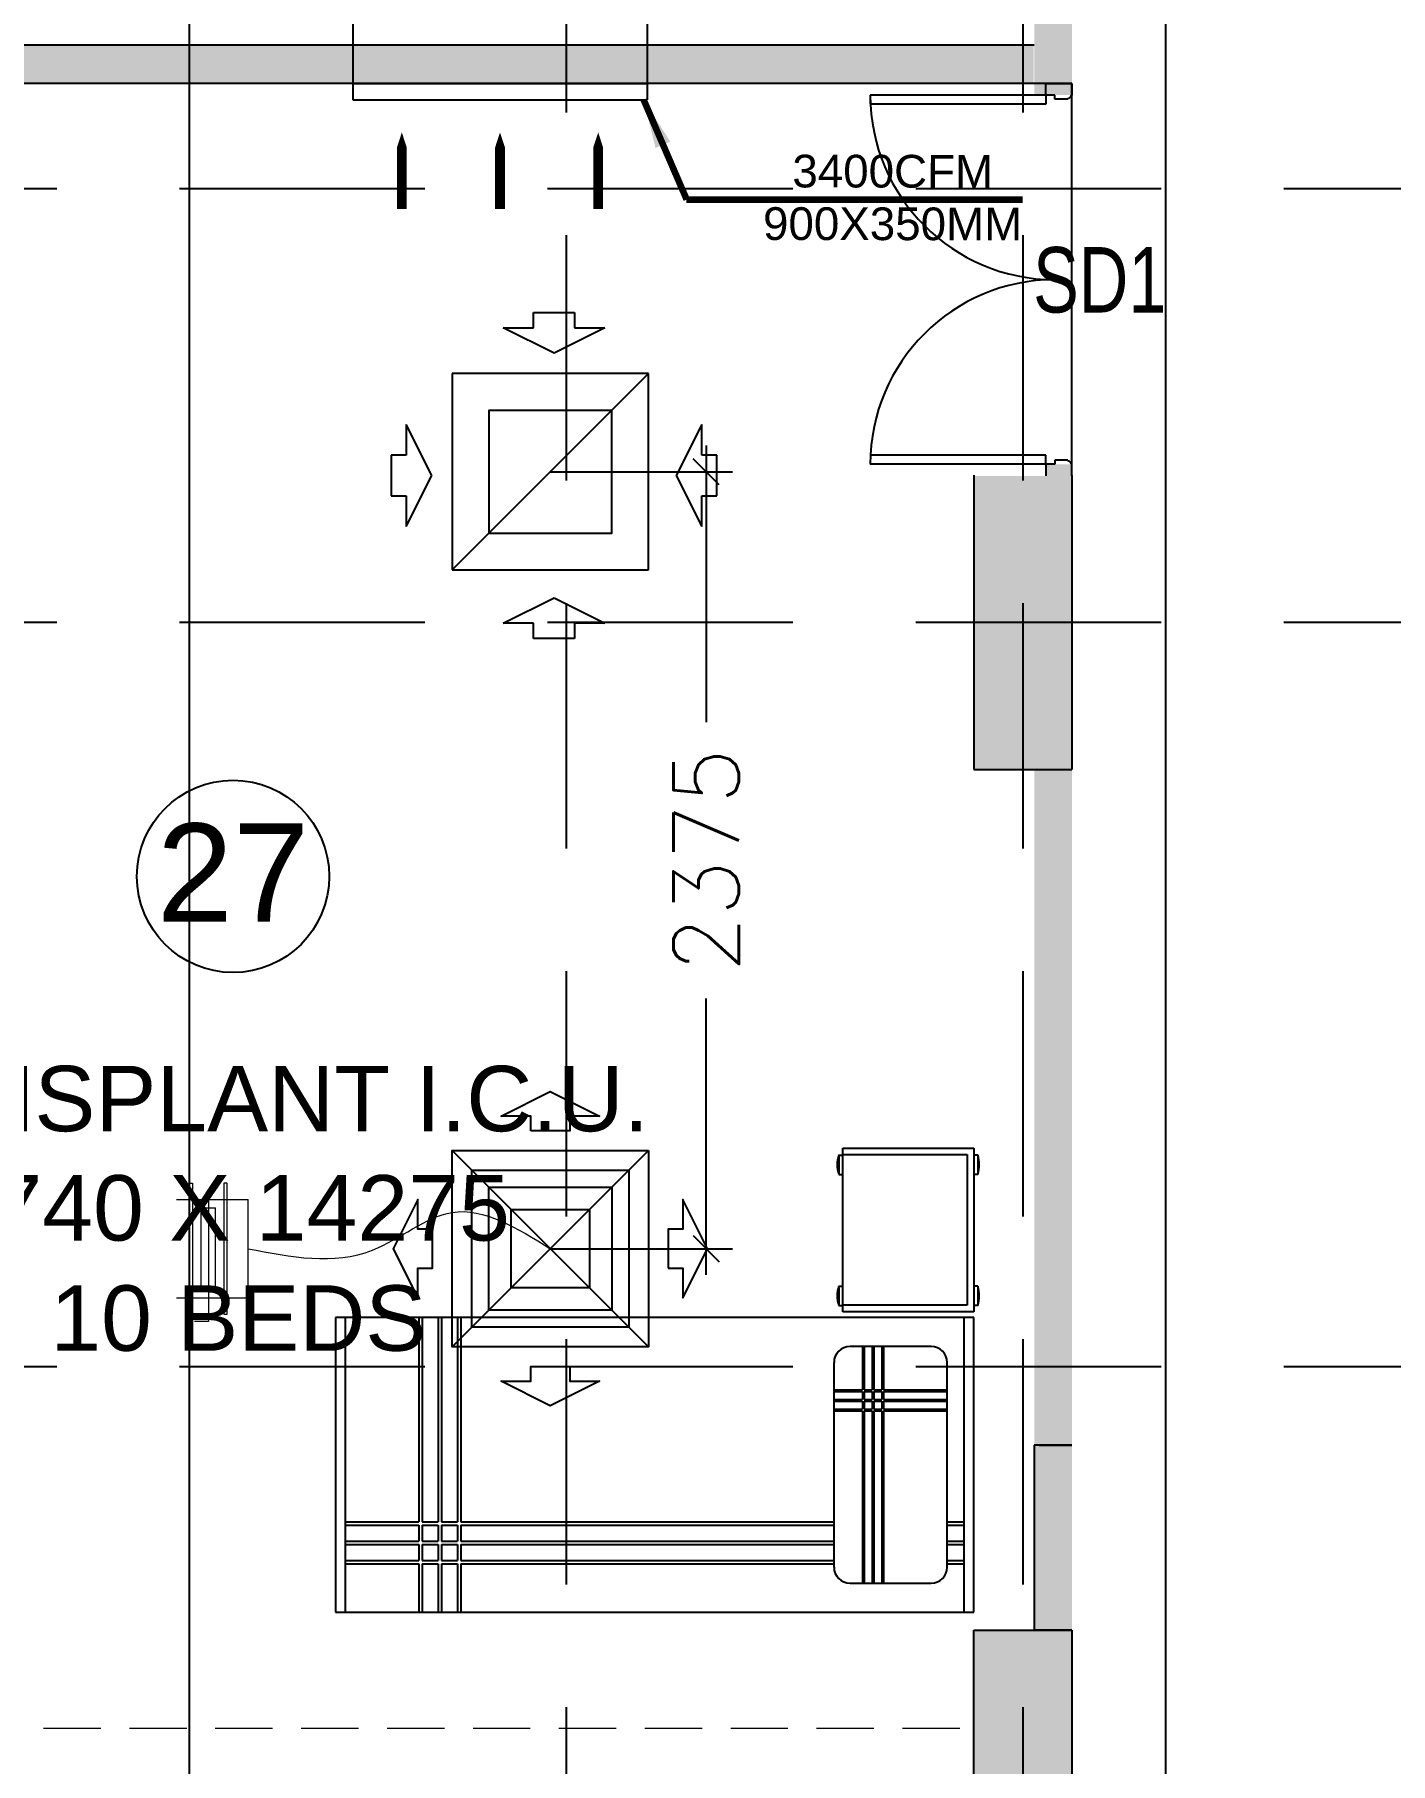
# Model space of a CAD drawing. Extents: x 11598203 to 11995143, y -3849975 to -3698974.
# Drawn here: x 11942509 to 11946653, y -3776489 to -3771205 of the extents above; entities that cross this region are included whole.
import ezdxf

# ---------------------------------------------------------------- set-up
doc = ezdxf.new("R2010")
doc.units = 0
doc.header["$MEASUREMENT"] = 0
doc.header["$PDMODE"] = 35
doc.linetypes.add('HIDDEN', pattern=[0.375, 0.25, -0.125])
doc.layers.get('0').update_dxf_attribs({"linetype": 'CONTINUOUS'})
doc.layers.get('Defpoints').update_dxf_attribs({"linetype": 'CONTINUOUS'})
for name, color, linetype in [('BEAM', 8, 'CONTINUOUS'), ('GRID LINES', 9, 'CONTINUOUS'), ('HATCH', 7, 'CONTINUOUS'), ('MEP_HVAC_RA_DIFFUSER', 6, 'CONTINUOUS'), ('MEP_HVAC_RA_DUCT', 1, 'CONTINUOUS'), ('MEP_HVAC_SA_DIFFUSER', 5, 'CONTINUOUS'), ('MEP_HVAC_SA_DUCT', 3, 'CONTINUOUS'), ('SECTION', 8, 'CONTINUOUS')]:
    doc.layers.add(name, color=color, linetype=linetype)
for name, color, linetype, lineweight in [('HVAC 3RD TYPICAL FLOOR$0$M-HVAC-RA DUCT', 1, 'CONTINUOUS', 0), ('MEP_HVAC_BUTTERFLY _DAMPER', 5, 'CONTINUOUS', 0), ('MEP_HVAC_FLEXIBLE_DUCT', 30, 'CONTINUOUS', 18), ('MEP_HVAC_TEXT', 7, 'CONTINUOUS', 0)]:
    doc.layers.add(name, color=color, linetype=linetype, lineweight=lineweight)
doc.styles.add('ARIAL', font='arial.ttf', dxfattribs={"width": 0.75})
doc.styles.add('DT', font='romans.shx')
doc.styles.get("Standard").update_dxf_attribs({"font": 'arial.ttf'})
doc.dimstyles.get("Standard").update_dxf_attribs({"dimscale": 0.7, "dimtxt": 300, "dimasz": 150, "dimexe": 200, "dimexo": 200, "dimgap": 0.25, "dimtad": 3, "dimlfac": 0.001, "dimzin": 0, "dimdsep": 46, "dimtxsty": 'Standard', "dimblk": 'ARCHTICK', "dimcen": 0.09, "dimdle": 200, "dimclrd": 256, "dimclre": 256, "dimclrt": 6, "dimadec": 0, "dimazin": 0, "dimtfac": 1, "dimtofl": 0, "dimtmove": 0, "dimatfit": 3, "dimfxl": 1, "dimtolj": 1, "dimtzin": 0, "dimarcsym": 0})

# ---------------------------------------------------------------- blocks, each defined once
blk = doc.blocks.new('8TH FLOOR')
at = {"ltscale": 500}
for points in [[(-31365, 37781.6), (-31365, 37781.6), (-31250, 37781.6), (-31250, 38005), (-31365, 38005)], [(-37395, 37935.7), (-31366.9, 37935.7), (-31366.9, 37817.1), (-37395, 37817.1)], [(-31330, 36617.6), (-31250, 36617.6), (-31250, 36653.6), (-31330, 36653.6)], [(-31365, 33655), (-31365, 33090), (-31250, 33090), (-31250, 35720), (-31365, 35720)]]:
    blk.add_hatch(color=8, dxfattribs=at).paths.add_polyline_path(points)
at = {"layer": 'HATCH', "ltscale": 500}
h = blk.add_hatch(color=32, dxfattribs=at)
h.dxf.hatch_style = 1
h.paths.add_polyline_path([(-44310, 10130), (-44010, 10130), (-44010, 9230), (-44310, 9230)])
h.paths.add_polyline_path([(-6930, 6230), (-6630, 6230), (-6630, 5251.7), (-6930, 5251.7)])
h.paths.add_polyline_path([(-900, 6265), (0, 6265), (0, 5965), (-900, 5965)])
h.paths.add_polyline_path([(-31623.7, -10480), (-31023.7, -10480), (-31023.7, -10780), (-31623.7, -10780)])
h.paths.add_polyline_path([(-36805, -13010), (-36055, -13010), (-36055, -13310), (-36805, -13310)])
h.paths.add_polyline_path([(-26485, 200), (-26185, 200), (-26185, -700), (-26485, -700)])
h.paths.add_polyline_path([(-36355, -17735), (-36055, -17735), (-36055, -18485), (-36355, -18485)])
h.paths.add_polyline_path([(-4100, 200), (-3500, 200), (-3500, -100), (-4100, -100)])
h.paths.add_polyline_path([(-47740, 18320), (-46990, 18320), (-46990, 18020), (-47740, 18020)])
h.paths.add_polyline_path([(-47740, 14790), (-46840, 14790), (-46840, 14490), (-47740, 14490)])
h.paths.add_polyline_path([(-10758.3, 300), (-9930, 300), (-9930, 0), (-10758.3, 0)])
h.paths.add_polyline_path([(-36805, -7680), (-36055, -7680), (-36055, -7980), (-36805, -7980)])
h.paths.add_polyline_path([(-34515, 900), (-34215, 900), (-34215, 0), (-34515, 0)])
h.paths.add_polyline_path([(-40685, 750), (-40385, 750), (-40385, 0), (-40685, 0)])
h.paths.add_polyline_path([(-41010, -25), (-40710, -25), (-40710, -775), (-41010, -775)])
h.paths.add_polyline_path([(-47740, 29190), (-46990, 29190), (-46990, 28890), (-47740, 28890)])
h.paths.add_polyline_path([(-900, 29190), (0, 29190), (0, 28890), (-900, 28890)])
h.paths.add_polyline_path([(-47840, 10130), (-47540, 10130), (-47540, 9230), (-47840, 9230)])
h.paths.add_polyline_path([(-41010, 750), (-40710, 750), (-40710, 0), (-41010, 0)])
h.paths.add_polyline_path([(-1000, 42920), (-700, 42920), (-700, 43898.3), (-1000, 43898.3)])
h.paths.add_polyline_path([(-47740, 21920), (-46990, 21920), (-46990, 21620), (-47740, 21620)])
h.paths.add_polyline_path([(-19285, 200), (-18985, 200), (-18985, -700), (-19285, -700)])
h.paths.add_polyline_path([(-900, 49150), (0, 49150), (0, 48850), (-900, 48850)])
h.paths.add_polyline_path([(-900, 32790), (0, 32790), (0, 32490), (-900, 32490)])
h.paths.add_polyline_path([(-47740, 25520), (-46990, 25520), (-46990, 25220), (-47740, 25220)])
h.paths.add_polyline_path([(-15685, 6230), (-15385, 6230), (-15385, 5330), (-15685, 5330)])
h.paths.add_polyline_path([(-900, 25520), (0, 25520), (0, 25220), (-900, 25220)])
h.paths.add_polyline_path([(-39510, -13010), (-38760, -13010), (-38760, -13310), (-39510, -13310)])
h.paths.add_polyline_path([(-42695, 39920), (-42395, 39920), (-42395, 39320), (-42695, 39320)])
h.paths.add_polyline_path([(-47740, 39920), (-46840, 39920), (-46840, 39620), (-47740, 39620)])
h.paths.add_polyline_path([(-900, 39920), (-100, 39920), (-100, 39620), (-900, 39620)])
h.paths.add_polyline_path([(-4100, 11190), (-3401.1, 11190), (-3401.1, 10890), (-4100, 10890)])
h.paths.add_polyline_path([(-31623.7, -7730), (-31023.7, -7730), (-31023.7, -8030), (-31623.7, -8030)])
h.paths.add_polyline_path([(-44760, -18185), (-44010, -18185), (-44010, -18485), (-44760, -18485)])
h.paths.add_polyline_path([(-6930, 300), (-6101.7, 300), (-6101.7, 0), (-6930, 0)])
h.paths.add_polyline_path([(-900, 18320), (0, 18320), (0, 18020), (-900, 18020)])
h.paths.add_polyline_path([(-48040, -18185), (-47290, -18185), (-47290, -18485), (-48040, -18485)])
h.paths.add_polyline_path([(-42695, 43520), (-42395, 43520), (-42395, 42920), (-42695, 42920)])
h.paths.add_polyline_path([(-39510, -10530), (-38760, -10530), (-38760, -10830), (-39510, -10830)])
h.paths.add_polyline_path([(-42370, 43520), (-42070, 43520), (-42070, 42920), (-42370, 42920)])
h.paths.add_polyline_path([(-39510, -7680), (-38760, -7680), (-38760, -7980), (-39510, -7980)])
h.paths.add_polyline_path([(-46360, 43820), (-46060, 43820), (-46060, 42920), (-46360, 42920)])
h.paths.add_polyline_path([(-900, 300), (0, 300), (0, 0), (-900, 0)])
h.paths.add_polyline_path([(-28250, 51450), (-27950, 51450), (-27950, 50550), (-28250, 50550)])
h.paths.add_polyline_path([(-22220, 51450), (-21920, 51450), (-21920, 50550), (-22220, 50550)])
h.paths.add_polyline_path([(-44310, 750), (-44010, 750), (-44010, 0), (-44310, 0)])
h.paths.add_polyline_path([(-42370, 39920), (-42070, 39920), (-42070, 39320), (-42370, 39320)])
h.paths.add_polyline_path([(-31550, 51450), (-31250, 51450), (-31250, 50550), (-31550, 50550)])
h.paths.add_polyline_path([(-46360, 49700), (-46060, 49700), (-46060, 48950), (-46360, 48950)])
h.paths.add_polyline_path([(-42695, 36320), (-42395, 36320), (-42395, 35720), (-42695, 35720)])
h.paths.add_polyline_path([(-42370, 35720), (-42070, 35720), (-42070, 36320), (-42370, 36320)])
h.paths.add_polyline_path([(-44310, 15240), (-44010, 15240), (-44010, 14490), (-44310, 14490)])
h.paths.add_polyline_path([(-42695, 49700), (-42395, 49700), (-42395, 48950), (-42695, 48950)])
h.paths.add_polyline_path([(-44760, -25), (-44010, -25), (-44010, -325), (-44760, -325)])
h.paths.add_polyline_path([(-15685, 200), (-15385, 200), (-15385, -700), (-15685, -700)])
h.paths.add_polyline_path([(-39510, -5200), (-38760, -5200), (-38760, -5500), (-39510, -5500)])
h.paths.add_polyline_path([(-44310, 6230), (-44010, 6230), (-44010, 5480), (-44310, 5480)])
h.paths.add_polyline_path([(-36355, -25), (-36055, -25), (-36055, -775), (-36355, -775)])
h.paths.add_polyline_path([(-22885, 200), (-22585, 200), (-22585, -700), (-22885, -700)])
h.paths.add_polyline_path([(-900, 36320), (0, 36320), (0, 36020), (-900, 36020)])
h.paths.add_polyline_path([(-47740, 32790), (-46990, 32790), (-46990, 32490), (-47740, 32490)])
h.paths.add_polyline_path([(-6930, -25), (-6330, -25), (-6330, -325), (-6930, -325)])
h.paths.add_polyline_path([(-41010, -17735), (-40710, -17735), (-40710, -18485), (-41010, -18485)])
h.paths.add_polyline_path([(-36805, -5200), (-36055, -5200), (-36055, -5500), (-36805, -5500)])
h.paths.add_polyline_path([(-48015, -25), (-47265, -25), (-47265, -325), (-48015, -325)])
h.paths.add_polyline_path([(-10530, -25), (-9930, -25), (-9930, -325), (-10530, -325)])
h.paths.add_polyline_path([(-46840, 36320), (-47740, 36320), (-47740, 36020), (-46840, 36020)])
h.paths.add_polyline_path([(-34515, 6230), (-34215, 6230), (-34215, 5330), (-34515, 5330)])
h.paths.add_polyline_path([(-30085, 200), (-29785, 200), (-29785, -700), (-30085, -700)])
h.paths.add_polyline_path([(-36805, -10530), (-36055, -10530), (-36055, -10830), (-36805, -10830)])
h.paths.add_polyline_path([(-10230, 6230), (-9930, 6230), (-9930, 5330), (-10230, 5330)])
h.paths.add_polyline_path([(-900, 14790), (0, 14790), (0, 14490), (-900, 14490)])
h.paths.add_polyline_path([(-900, 9530), (78.3, 9530), (78.3, 9230), (-900, 9230)])
h.paths.add_polyline_path([(-39940, 49850), (-39640, 49850), (-39640, 48950), (-39940, 48950)])
edge = h.paths.add_edge_path()
edge.add_line((-19435, 49850), (-19435, 48950))
edge.add_line((-6930, 9230), (-5951.7, 9230))
edge.add_line((-41010, 15240), (-41010, 14490))
edge.add_line((-19135, 42920), (-19135, 43820))
edge.add_line((-40710, 5480), (-40710, 6230))
edge.add_line((-40685, 6230), (-40685, 5480))
h.paths.add_polyline_path([(-22220, 9530), (-21320, 9530), (-21320, 9230), (-22220, 9230)])
h.paths.add_polyline_path([(-37580, 10130), (-37280, 10130), (-37280, 9230), (-37580, 9230)])
h.paths.add_polyline_path([(-40685, 9980), (-40385, 9980), (-40385, 9230), (-40685, 9230)])
h.paths.add_polyline_path([(-40685, 6230), (-40385, 6230), (-40385, 5480), (-40685, 5480)])
h.paths.add_polyline_path([(-32228.3, 9530), (-31250, 9530), (-31250, 9230), (-32228.3, 9230)])
h.paths.add_polyline_path([(-30424.1, 6230), (-29445.9, 6230), (-29445.9, 5930), (-30424.1, 5930)])
h.paths.add_polyline_path([(-16860, 9530), (-15960, 9530), (-15960, 9230), (-16860, 9230)])
h.paths.add_polyline_path([(-28250, 9530), (-27271.7, 9530), (-27271.7, 9230), (-28250, 9230)])
h.paths.add_polyline_path([(-10830, 9530), (-9930, 9530), (-9930, 9230), (-10830, 9230)])
h.paths.add_polyline_path([(-41010, 9980), (-40710, 9980), (-40710, 9230), (-41010, 9230)])
h.paths.add_polyline_path([(-41010, 6230), (-40710, 6230), (-40710, 5480), (-41010, 5480)])
h.paths.add_polyline_path([(-16860, 36320), (-15960, 36320), (-15960, 36020), (-16860, 36020)], flags=16)
h.paths.add_polyline_path([(-22220, 43520), (-21920, 43520), (-21920, 42920), (-22220, 42920)], flags=16)
h.paths.add_polyline_path([(-22220, 29190), (-21320, 29190), (-21320, 28890), (-22220, 28890)], flags=16)
h.paths.add_polyline_path([(-25450, 45380), (-24850, 45380), (-24850, 45080), (-25450, 45080)], flags=16)
h.paths.add_polyline_path([(-25450, 43220), (-24850, 43220), (-24850, 42920), (-25450, 42920)], flags=16)
h.paths.add_polyline_path([(-16860, 14790), (-15960, 14790), (-15960, 14490), (-16860, 14490)], flags=16)
h.paths.add_polyline_path([(-41010, 15240), (-40710, 15240), (-40710, 14490), (-41010, 14490)], flags=16)
h.paths.add_polyline_path([(-31250, 25220), (-32150, 25220), (-32150, 25520), (-31250, 25520)], flags=16)
h.paths.add_polyline_path([(-38180, 18320), (-37280, 18320), (-37280, 18020), (-38180, 18020)], flags=16)
h.paths.add_polyline_path([(-31550, 15090), (-31250, 15090), (-31250, 14190), (-31550, 14190)], flags=16)
h.paths.add_polyline_path([(-38180, 14790), (-37280, 14790), (-37280, 14490), (-38180, 14490)], flags=16)
h.paths.add_polyline_path([(-22220, 18320), (-21320, 18320), (-21320, 18020), (-22220, 18020)], flags=16)
h.paths.add_polyline_path([(-40685, 15240), (-40385, 15240), (-40385, 14490), (-40685, 14490)], flags=16)
h.paths.add_polyline_path([(-38180, 21920), (-37280, 21920), (-37280, 21620), (-38180, 21620)], flags=16)
h.paths.add_polyline_path([(-16860, 32790), (-15960, 32790), (-15960, 32490), (-16860, 32490)], flags=16)
h.paths.add_polyline_path([(-16860, 21920), (-15960, 21920), (-15960, 21620), (-16860, 21620)], flags=16)
h.paths.add_polyline_path([(-16860, 25520), (-15960, 25520), (-15960, 25220), (-16860, 25220)], flags=16)
h.paths.add_polyline_path([(-13360, 11190), (-12760, 11190), (-12760, 10890), (-13360, 10890)], flags=16)
h.paths.add_polyline_path([(-6930, 29190), (-6030, 29190), (-6030, 28890), (-6930, 28890)], flags=16)
h.paths.add_polyline_path([(-10830, 29190), (-9930, 29190), (-9930, 28890), (-10830, 28890)], flags=16)
h.paths.add_polyline_path([(-28250, 22220), (-27950, 22220), (-27950, 21320), (-28250, 21320)], flags=16)
h.paths.add_polyline_path([(-22220, 21920), (-21320, 21920), (-21320, 21620), (-22220, 21620)], flags=16)
h.paths.add_polyline_path([(-6930, 9530), (-5951.7, 9530), (-5951.7, 9230), (-6930, 9230)], flags=16)
h.paths.add_polyline_path([(-31550, 22220), (-31250, 22220), (-31250, 21320), (-31550, 21320)], flags=16)
h.paths.add_polyline_path([(-10230, 22220), (-9930, 22220), (-9930, 21320), (-10230, 21320)], flags=16)
h.paths.add_polyline_path([(-28250, 29190), (-27350, 29190), (-27350, 28890), (-28250, 28890)], flags=16)
h.paths.add_polyline_path([(-15132.5, 43220), (-14232.5, 43220), (-14232.5, 42920), (-15132.5, 42920)], flags=16)
h.paths.add_polyline_path([(-10830, 43220), (-9930, 43220), (-9930, 42920), (-10830, 42920)], flags=16)
h.paths.add_polyline_path([(-6930, 43220), (-6030, 43220), (-6030, 42920), (-6930, 42920)], flags=16)
h.paths.add_polyline_path([(-22220, 25520), (-21320, 25520), (-21320, 25220), (-22220, 25220)], flags=16)
h.paths.add_polyline_path([(-28250, 25520), (-27350, 25520), (-27350, 25220), (-28250, 25220)], flags=16)
h.paths.add_polyline_path([(-34680, 11190), (-34080, 11190), (-34080, 10890), (-34680, 10890)], flags=16)
h.paths.add_polyline_path([(-22220, 36320), (-21320, 36320), (-21320, 36020), (-22220, 36020)], flags=16)
h.paths.add_polyline_path([(-38180, 25520), (-37280, 25520), (-37280, 25220), (-38180, 25220)], flags=16)
h.paths.add_polyline_path([(-6930, 25520), (-6030, 25520), (-6030, 25220), (-6930, 25220)], flags=16)
h.paths.add_polyline_path([(-10830, 25520), (-9930, 25520), (-9930, 25220), (-10830, 25220)], flags=16)
h.paths.add_polyline_path([(-6930, 22220), (-6630, 22220), (-6630, 21320), (-6930, 21320)], flags=16)
h.paths.add_polyline_path([(-28250, 18620), (-27950, 18620), (-27950, 17720), (-28250, 17720)], flags=16)
h.paths.add_polyline_path([(-6930, 15090), (-6630, 15090), (-6630, 14190), (-6930, 14190)], flags=16)
h.paths.add_polyline_path([(-22220, 32790), (-21320, 32790), (-21320, 32490), (-22220, 32490)], flags=16)
h.paths.add_polyline_path([(-10230, 33090), (-9930, 33090), (-9930, 32190), (-10230, 32190)], flags=16)
h.paths.add_polyline_path([(-6930, 33090), (-6630, 33090), (-6630, 32190), (-6930, 32190)], flags=16)
h.paths.add_polyline_path([(-32150, 29190), (-31250, 29190), (-31250, 28890), (-32150, 28890)], flags=16)
h.paths.add_polyline_path([(-16860, 29190), (-15960, 29190), (-15960, 28888.5), (-16860, 28888.5)], flags=16)
h.paths.add_polyline_path([(-38180, 29190), (-37280, 29190), (-37280, 28890), (-38180, 28890)], flags=16)
h.paths.add_polyline_path([(-23224.1, 6230), (-22245.9, 6230), (-22245.9, 5930), (-23224.1, 5930)], flags=16)
h.paths.add_polyline_path([(-31550, 18620), (-31250, 18620), (-31250, 17720), (-31550, 17720)], flags=16)
h.paths.add_polyline_path([(-35695, 48950), (-35395, 48950), (-35395, 49750), (-35695, 49750)], flags=16)
h.paths.add_polyline_path([(-6930, 36620), (-6630, 36620), (-6630, 35720), (-6930, 35720)], flags=16)
h.paths.add_polyline_path([(-31550, 45980), (-31250, 45980), (-31250, 45080), (-31550, 45080)], flags=16)
h.paths.add_polyline_path([(-16860, 39920), (-15960, 39920), (-15960, 39620), (-16860, 39620)], flags=16)
h.paths.add_polyline_path([(-22220, 45980), (-21920, 45980), (-21920, 45080), (-22220, 45080)], flags=16)
h.paths.add_polyline_path([(-35695, 43820), (-35395, 43820), (-35395, 42920), (-35695, 42920)], flags=16)
h.paths.add_polyline_path([(-19435, 43820), (-19135, 43820), (-19135, 42920), (-19435, 42920)], flags=16)
h.paths.add_polyline_path([(-38180, 39920), (-37280, 39920), (-37280, 39620), (-38180, 39620)], flags=16)
h.paths.add_polyline_path([(-28250, 39920), (-27271.7, 39920), (-27271.7, 39620), (-28250, 39620)], flags=16)
h.paths.add_polyline_path([(-39940, 43820), (-39640, 43820), (-39640, 42920), (-39940, 42920)], flags=16)
h.paths.add_polyline_path([(-10230, 49850), (-9930, 49850), (-9930, 48950), (-10230, 48950)], flags=16)
h.paths.add_polyline_path([(-31550, 43820), (-31250, 43820), (-31250, 42920), (-31550, 42920)], flags=16)
h.paths.add_polyline_path([(-14832.5, 49850), (-14532.5, 49850), (-14532.5, 48950), (-14832.5, 48950)], flags=16)
h.paths.add_polyline_path([(-6930, 39920), (-6030, 39920), (-6030, 39620), (-6930, 39620)], flags=16)
h.paths.add_polyline_path([(-31550, 33090), (-31250, 33090), (-31250, 32190), (-31550, 32190)], flags=16)
h.paths.add_polyline_path([(-38180, 36320), (-37280, 36320), (-37280, 36020), (-38180, 36020)], flags=16)
h.paths.add_polyline_path([(-19435, 49850), (-19135, 49850), (-19135, 48950), (-19435, 48950)], flags=16)
h.paths.add_polyline_path([(-10830, 39920), (-9930, 39920), (-9930, 39620), (-10830, 39620)], flags=16)
h.paths.add_polyline_path([(-6930, 49850), (-6630, 49850), (-6630, 48950), (-6930, 48950)], flags=16)
h.paths.add_polyline_path([(-19624.1, 6230), (-18645.9, 6230), (-18645.9, 5930), (-19624.1, 5930)], flags=16)
h.paths.add_polyline_path([(-22220, 39920), (-21320, 39920), (-21320, 39620), (-22220, 39620)], flags=16)
h.paths.add_polyline_path([(-22220, 14790), (-21320, 14790), (-21320, 14490), (-22220, 14490)], flags=16)
h.paths.add_polyline_path([(-28250, 36620), (-27950, 36620), (-27950, 35720), (-28250, 35720)], flags=16)
h.paths.add_polyline_path([(-16860, 18320), (-15960, 18320), (-15960, 18020), (-16860, 18020)], flags=16)
h.paths.add_polyline_path([(-31550, 35720), (-31250, 35720), (-31250, 36617.6), (-31550, 36617.6)], flags=16)
h.paths.add_polyline_path([(-10230, 18620), (-9930, 18620), (-9930, 17720), (-10230, 17720)], flags=16)
h.paths.add_polyline_path([(-28250, 15090), (-27950, 15090), (-27950, 14190), (-28250, 14190)], flags=16)
h.paths.add_polyline_path([(-6930, 18620), (-6630, 18620), (-6630, 17720), (-6930, 17720)], flags=16)
h.paths.add_polyline_path([(-32228.3, 39920), (-31250, 39920), (-31250, 39620), (-32228.3, 39620)], flags=16)
h.paths.add_polyline_path([(-10230, 15090), (-9930, 15090), (-9930, 14190), (-10230, 14190)], flags=16)
h.paths.add_polyline_path([(-28250, 33090), (-27950, 33090), (-27950, 32190), (-28250, 32190)], flags=16)
h.paths.add_polyline_path([(-38180, 32790), (-37280, 32790), (-37280, 32490), (-38180, 32490)], flags=16)
h.paths.add_polyline_path([(-10230, 36620), (-9930, 36620), (-9930, 35720), (-10230, 35720)], flags=16)
at = {"color": 8, "lineweight": 25}
for p, q in [((-30962.8, 21550), (-30962.8, 39690)), ((-31250, 37817.6), (-31365, 37817.6)), ((-31330, 37781.6), (-31330, 37817.6)), ((-31330, 37817.6), (-31250, 37817.6)), ((-31250, 37817.6), (-31250, 37781.6)), ((-31250, 36617.6), (-31250, 37817.6)), ((-31330, 37781.6), (-31866, 37781.6)), ((-31866, 37781.6), (-31866, 37753.6)), ((-31330, 37753.6), (-31866, 37753.6)), ((-31302, 37781.6), (-31330, 37781.6)), ((-31330, 37781.6), (-31330, 37753.6)), ((-31302, 37769.6), (-31302, 37781.6)), ((-31262, 37769.6), (-31302, 37769.6)), ((-31262, 37769.6), (-31262, 37771.6)), ((-31250, 37781.6), (-31252, 37781.6)), ((-31330, 36681.6), (-31866, 36681.6)), ((-31330, 36653.6), (-31330, 36681.6)), ((-31330, 36653.6), (-31866, 36653.6)), ((-31302, 36653.6), (-31330, 36653.6)), ((-31330, 36653.6), (-31330, 36617.6)), ((-31302, 36665.6), (-31302, 36653.6)), ((-31262, 36665.6), (-31302, 36665.6)), ((-31262, 36665.6), (-31262, 36663.6)), ((-31250, 36653.6), (-31252, 36653.6)), ((-31250, 36617.6), (-31250, 36653.6)), ((-31950, 34063.1), (-31950, 34563.1)), ((-31950, 34563.1), (-31550, 34563.1)), ((-31550, 34563.1), (-31550, 34063.1)), ((-31962.2, 34542), (-31950, 34542)), ((-31962.2, 34542), (-31962.2, 34482.9)), ((-31950, 34543.4), (-31569.7, 34543.4)), ((-31569.7, 34543.4), (-31569.7, 34082.8)), ((-31537.8, 34542), (-31550, 34542)), ((-31537.8, 34542), (-31537.8, 34482.9)), ((-31962.2, 34482.9), (-31950, 34482.9)), ((-31537.8, 34482.9), (-31550, 34482.9)), ((-31962.2, 34141), (-31950, 34141)), ((-31962.2, 34141), (-31962.2, 34081.9)), ((-31537.8, 34141), (-31550, 34141)), ((-31537.8, 34141), (-31537.8, 34081.9)), ((-31550, 34045), (-33500, 34045)), ((-33500, 34045), (-33500, 33145)), ((-33470.5, 34045), (-33470.5, 33145)), ((-31962.2, 34081.9), (-31950, 34081.9)), ((-31569.7, 34082.8), (-31950, 34082.8)), ((-31550, 34063.1), (-31950, 34063.1)), ((-31579.5, 33145), (-31579.5, 34045)), ((-31537.8, 34081.9), (-31550, 34081.9)), ((-31550, 33145), (-31550, 34045)), ((-31680.2, 33956.9), (-31927.7, 33956.9)), ((-31976.9, 33282.3), (-31976.9, 33907.7)), ((-31631, 33282.3), (-31631, 33907.7)), ((-31250, 33655), (-31365, 33655)), ((-31365, 33655), (-31365, 33090)), ((-31350, 33655), (-31250, 33655)), ((-31927.7, 33233.1), (-31680.2, 33233.1)), ((-33500, 33145), (-31550, 33145)), ((-31250, 33090), (-31365, 33090))]:
    blk.add_line(p, q, dxfattribs=at)
at = {"color": 8, "lineweight": 25, "ltscale": 500}
for p, q in [((-31550, 36620), (-31550, 35720)), ((-31250, 36620), (-31250, 35720)), ((-31550, 35720), (-31250, 35720)), ((-31250, 33655), (-31365, 33655)), ((-31550, 32190), (-31550, 33090)), ((-31550, 33090), (-31250, 33090)), ((-31250, 33090), (-31250, 32190))]:
    blk.add_line(p, q, dxfattribs=at)
at = {"color": 8, "lineweight": 25, "ltscale": 0.75}
for p, q in [((-33245.1, 34045), (-33245.1, 33420.6)), ((-33235.3, 34045), (-33235.3, 33420.6)), ((-33186.1, 34045), (-33186.1, 33420.6)), ((-33176.2, 34045), (-33176.2, 33420.6)), ((-33127, 34045), (-33127, 33420.6)), ((-33117.2, 34045), (-33117.2, 33420.6)), ((-31890, 33956.9), (-31890, 33824.1)), ((-31885.1, 33956.9), (-31885.1, 33824.1)), ((-31860.5, 33956.9), (-31860.5, 33824.1)), ((-31855.5, 33956.9), (-31855.5, 33824.1)), ((-31830.9, 33956.9), (-31830.9, 33824.1)), ((-31826, 33956.9), (-31826, 33824.1)), ((-31976.9, 33824.1), (-31890, 33824.1)), ((-31885.1, 33824.1), (-31860.5, 33824.1)), ((-31855.5, 33824.1), (-31830.9, 33824.1)), ((-31826, 33824.1), (-31631, 33824.1)), ((-31976.9, 33819.2), (-31890, 33819.2)), ((-31976.9, 33794.6), (-31890, 33794.6)), ((-31976.9, 33789.7), (-31890, 33789.7)), ((-31890, 33819.2), (-31890, 33794.6)), ((-31890, 33789.7), (-31890, 33765.1)), ((-31885.1, 33819.2), (-31860.5, 33819.2)), ((-31885.1, 33819.2), (-31885.1, 33794.6)), ((-31885.1, 33794.6), (-31860.5, 33794.6)), ((-31885.1, 33789.7), (-31885.1, 33765.1)), ((-31885.1, 33789.7), (-31860.5, 33789.7)), ((-31860.5, 33819.2), (-31860.5, 33794.6)), ((-31860.5, 33789.7), (-31860.5, 33765.1)), ((-31855.5, 33819.2), (-31830.9, 33819.2)), ((-31855.5, 33819.2), (-31855.5, 33794.6)), ((-31855.5, 33794.6), (-31830.9, 33794.6)), ((-31855.5, 33789.7), (-31855.5, 33765.1)), ((-31855.5, 33789.7), (-31830.9, 33789.7)), ((-31830.9, 33819.2), (-31830.9, 33794.6)), ((-31830.9, 33789.7), (-31830.9, 33765.1)), ((-31826, 33819.2), (-31631, 33819.2)), ((-31826, 33819.2), (-31826, 33794.6)), ((-31826, 33794.6), (-31631, 33794.6)), ((-31826, 33789.7), (-31631, 33789.7)), ((-31826, 33789.7), (-31826, 33765.1)), ((-31976.9, 33765.1), (-31890, 33765.1)), ((-31976.9, 33760.1), (-31890, 33760.1)), ((-31890, 33760.1), (-31890, 33233.1)), ((-31885.1, 33765.1), (-31860.5, 33765.1)), ((-31885.1, 33760.1), (-31885.1, 33233.1)), ((-31885.1, 33760.1), (-31860.5, 33760.1)), ((-31860.5, 33760.1), (-31860.5, 33233.1)), ((-31855.5, 33765.1), (-31830.9, 33765.1)), ((-31855.5, 33760.1), (-31855.5, 33233.1)), ((-31855.5, 33760.1), (-31830.9, 33760.1)), ((-31830.9, 33760.1), (-31830.9, 33233.1)), ((-31826, 33765.1), (-31631, 33765.1)), ((-31826, 33760.1), (-31631, 33760.1)), ((-31826, 33760.1), (-31826, 33233.1)), ((-33470.5, 33420.6), (-33245.1, 33420.6)), ((-33470.5, 33410.8), (-33245.1, 33410.8)), ((-33245.1, 33410.8), (-33245.1, 33361.5)), ((-33235.3, 33420.6), (-33186.1, 33420.6)), ((-33235.3, 33410.8), (-33186.1, 33410.8)), ((-33235.3, 33410.8), (-33235.3, 33361.5)), ((-33186.1, 33410.8), (-33186.1, 33361.5)), ((-33176.2, 33420.6), (-33127, 33420.6)), ((-33176.2, 33410.8), (-33127, 33410.8)), ((-33176.2, 33410.8), (-33176.2, 33361.5)), ((-33127, 33410.8), (-33127, 33361.5)), ((-33117.2, 33420.6), (-31976.9, 33420.6)), ((-33117.2, 33410.8), (-31976.9, 33410.8)), ((-33117.2, 33410.8), (-33117.2, 33361.5)), ((-31631, 33420.6), (-31579.5, 33420.6)), ((-31631, 33410.8), (-31579.5, 33410.8)), ((-33470.5, 33361.5), (-33245.1, 33361.5)), ((-33470.5, 33351.7), (-33245.1, 33351.7)), ((-33245.1, 33351.7), (-33245.1, 33302.5)), ((-33235.3, 33361.5), (-33186.1, 33361.5)), ((-33235.3, 33351.7), (-33186.1, 33351.7)), ((-33235.3, 33351.7), (-33235.3, 33302.5)), ((-33186.1, 33351.7), (-33186.1, 33302.5)), ((-33176.2, 33361.5), (-33127, 33361.5)), ((-33176.2, 33351.7), (-33127, 33351.7)), ((-33176.2, 33351.7), (-33176.2, 33302.5)), ((-33127, 33351.7), (-33127, 33302.5)), ((-33117.2, 33361.5), (-31976.9, 33361.5)), ((-33117.2, 33351.7), (-31976.9, 33351.7)), ((-33117.2, 33351.7), (-33117.2, 33302.5)), ((-31631, 33361.5), (-31579.5, 33361.5)), ((-31631, 33351.7), (-31579.5, 33351.7)), ((-33470.5, 33302.5), (-33245.1, 33302.5)), ((-33470.5, 33292.6), (-33245.1, 33292.6)), ((-33245.1, 33292.6), (-33245.1, 33145)), ((-33235.3, 33302.5), (-33186.1, 33302.5)), ((-33235.3, 33292.6), (-33186.1, 33292.6)), ((-33235.3, 33292.6), (-33235.3, 33145)), ((-33186.1, 33292.6), (-33186.1, 33145)), ((-33176.2, 33302.5), (-33127, 33302.5)), ((-33176.2, 33292.6), (-33127, 33292.6)), ((-33176.2, 33292.6), (-33176.2, 33145)), ((-33127, 33292.6), (-33127, 33145)), ((-33117.2, 33302.5), (-31976.9, 33302.5)), ((-33117.2, 33292.6), (-31976.9, 33292.6)), ((-33117.2, 33292.6), (-33117.2, 33145)), ((-31631, 33302.5), (-31579.5, 33302.5)), ((-31631, 33292.6), (-31579.5, 33292.6))]:
    blk.add_line(p, q, dxfattribs=at)
at = {"color": 8, "lineweight": -3, "ltscale": 500}
blk.add_circle((-33813.2, 35393.6), 293.8, dxfattribs=at)
at = {"color": 8}
for centre, radius, start, end in [((-31302, 37781.6), 564, 180, 270), ((-31262, 37781.6), 10, 270, 0), ((-31302, 36653.6), 564, 90, 180), ((-31262, 36653.6), 10, 0, 90), ((-31876, 34512.5), 91.1, 161.0754, 198.9247), ((-31624, 34512.5), 91.1, 341.0754, 18.9247), ((-31876, 34111.5), 91.1, 161.0754, 198.9247), ((-31624, 34111.5), 91.1, 341.0754, 18.9247), ((-31927.7, 33907.7), 49.2, 90, 180), ((-31680.2, 33907.7), 49.2, 0, 90), ((-31927.7, 33282.3), 49.2, 180, 270), ((-31680.2, 33282.3), 49.2, 270, 0)]:
    blk.add_arc(centre, radius, start, end, dxfattribs=at)
at = {"layer": 'BEAM', "color": 8, "linetype": 'HIDDEN', "lineweight": 18, "ltscale": 700}
blk.add_line((-37280, 32790), (-31550, 32790), dxfattribs=at)
at = {"layer": 'GRID LINES', "color": 138, "linetype": 'HIDDEN', "ltscale": 3000}
for p, q in [((-32795, 55353.9), (-32795, -16425.1)), ((-31400, 55353.9), (-31400, -16425.1)), ((5022.8, 37495), (-57948.5, 37495)), ((5022.8, 36170), (-57948.5, 36170)), ((5022.8, 33895), (-57948.5, 33895))]:
    blk.add_line(p, q, dxfattribs=at)
at = {"color": 8, "lineweight": 20, "style": 'ARIAL', "width": 0.75}
blk.add_text('SD1', height=200, dxfattribs=at).set_placement((-31368.6, 37117.2))
at = {"color": 8, "lineweight": 20}
for s, height, p in [('27', 300, (-34046.3, 35255.3)), ('TRANSPLANT I.C.U.', 200, (-35180.8, 34614.5)), ('5740 X 14275', 200, (-34707.2, 34280.4)), ('10 BEDS', 200, (-34371.9, 33943.6))]:
    blk.add_text(s, height=height, dxfattribs=at).set_placement(p)
blk = doc.blocks.new('RA_DIFFUSER_600X600 MM')
at = {"layer": 'MEP_HVAC_RA_DIFFUSER', "color": 6}
for p, q in [((11906469.9, -3793427.9), (11906563.2, -3793427.9)), ((11906625.5, -3793505.8), (11906469.9, -3793427.9)), ((11906563.2, -3793381.3), (11906687.7, -3793381.3)), ((11906563.2, -3793427.9), (11906563.2, -3793381.3)), ((11906781.1, -3793427.9), (11906625.5, -3793505.8)), ((11906687.7, -3793381.3), (11906687.7, -3793427.9)), ((11906687.7, -3793427.9), (11906781.1, -3793427.9)), ((11906314.2, -3794168), (11906914.2, -3793568)), ((11906314.2, -3793568), (11906314.2, -3794168)), ((11906914.2, -3793568), (11906314.2, -3793568)), ((11906914.2, -3794168), (11906914.2, -3793568)), ((11906174.2, -3793723.6), (11906174.2, -3793817)), ((11906252, -3793879.3), (11906174.2, -3793723.6)), ((11907076.8, -3793723.6), (11906999, -3793879.3)), ((11907076.8, -3793817), (11907076.8, -3793723.6)), ((11906127.5, -3793817), (11906127.5, -3793941.5)), ((11906174.2, -3793817), (11906127.5, -3793817)), ((11907123.5, -3793817), (11907076.8, -3793817)), ((11907123.5, -3793941.5), (11907123.5, -3793817)), ((11906174.2, -3794034.9), (11906252, -3793879.3)), ((11906999, -3793879.3), (11907076.8, -3794034.9)), ((11906127.5, -3793941.5), (11906174.2, -3793941.5)), ((11906174.2, -3793941.5), (11906174.2, -3794034.9)), ((11907076.8, -3793941.5), (11907123.5, -3793941.5)), ((11907076.8, -3794034.9), (11907076.8, -3793941.5)), ((11906314.2, -3794168), (11906914.2, -3794168)), ((11906469.9, -3794330.6), (11906625.5, -3794252.8)), ((11906625.5, -3794252.8), (11906781.1, -3794330.6)), ((11906563.2, -3794330.6), (11906469.9, -3794330.6)), ((11906563.2, -3794377.3), (11906563.2, -3794330.6)), ((11906687.7, -3794377.3), (11906563.2, -3794377.3)), ((11906687.7, -3794330.6), (11906687.7, -3794377.3)), ((11906781.1, -3794330.6), (11906687.7, -3794330.6))]:
    blk.add_line(p, q, dxfattribs=at)
blk.add_lwpolyline([(11906426.7, -3794055.5), (11906801.7, -3794055.5), (11906801.7, -3793680.5), (11906426.7, -3793680.5)], close=True, dxfattribs=at)
blk = doc.blocks.new('SA_DIFFUSER_600X600 MM')
at = {"layer": 'MEP_HVAC_SA_DIFFUSER', "color": 8}
for p, q in [((11908714.2, -3793568), (11908114.2, -3794168)), ((11908714.2, -3794168), (11908114.2, -3793568))]:
    blk.add_line(p, q, dxfattribs=at)
at = {"layer": 'MEP_HVAC_SA_DIFFUSER', "color": 152}
for points in [[(11908354.2, -3793508), (11908354.2, -3793463), (11908264.2, -3793463), (11908414.2, -3793388), (11908564.2, -3793463), (11908474.2, -3793463), (11908474.2, -3793508)], [(11908054.2, -3793808), (11908009.2, -3793808), (11908009.2, -3793718), (11907934.2, -3793868), (11908009.2, -3794018), (11908009.2, -3793928), (11908054.2, -3793928)], [(11908774.2, -3793928), (11908819.2, -3793928), (11908819.2, -3794018), (11908894.2, -3793868), (11908819.2, -3793718), (11908819.2, -3793808), (11908774.2, -3793808)], [(11908474.2, -3794228), (11908474.2, -3794273), (11908564.2, -3794273), (11908414.2, -3794348), (11908264.2, -3794273), (11908354.2, -3794273), (11908354.2, -3794228)]]:
    blk.add_lwpolyline(points, close=True, dxfattribs=at)
at = {"layer": 'MEP_HVAC_SA_DIFFUSER', "color": 5}
for points in [[(11908714.2, -3793568), (11908714.2, -3794168), (11908114.2, -3794168), (11908114.2, -3793568)], [(11908601.7, -3793680.5), (11908601.7, -3794055.5), (11908226.7, -3794055.5), (11908226.7, -3793680.5)]]:
    blk.add_lwpolyline(points, close=True, dxfattribs=at)
at = {"layer": 'MEP_HVAC_SA_DIFFUSER', "color": 8}
for points in [[(11908654.2, -3793628), (11908654.2, -3794108), (11908174.2, -3794108), (11908174.2, -3793628)], [(11908534.2, -3793748), (11908534.2, -3793988), (11908294.2, -3793988), (11908294.2, -3793748)]]:
    blk.add_lwpolyline(points, close=True, dxfattribs=at)
blk = doc.blocks.new('BUTERFLY DAMPER')
at = {"layer": 'MEP_HVAC_BUTTERFLY _DAMPER', "color": 9}
for p, q in [((11907370.4, -3792892.9, 0), (11907589, -3792892.9, 0)), ((11907589, -3793192.9, 0), (11907589, -3792892.9, 0)), ((11907370.4, -3793192.9, 0), (11907589, -3793192.9, 0))]:
    blk.add_line(p, q, dxfattribs=at)
at = {"layer": 'MEP_HVAC_BUTTERFLY _DAMPER', "color": 5}
for p, q in [((11907467.8, -3792866.5, 0), (11907467.8, -3793265.9, 0)), ((11907467.8, -3793265.9, 0), (11907424.9, -3793265.9, 0))]:
    blk.add_line(p, q, dxfattribs=at)
at = {"layer": 'MEP_HVAC_BUTTERFLY _DAMPER', "color": 1}
for p, q in [((11907445.7, -3792917.6, 0), (11907489.6, -3792917.6, 0)), ((11907445.7, -3793167.6, 0), (11907445.7, -3792917.6, 0)), ((11907489.6, -3793167.6, 0), (11907489.6, -3792917.6, 0)), ((11907445.7, -3793167.6, 0), (11907489.6, -3793167.6, 0))]:
    blk.add_line(p, q, dxfattribs=at)
at = {"layer": 'MEP_HVAC_BUTTERFLY _DAMPER', "color": 9, "elevation": 0}
for points in [[(11907418.9, -3793242.7), (11907408.9, -3793242.7), (11907408.9, -3792842.8), (11907418.9, -3792842.7)], [(11907515.2, -3793242.7), (11907525.2, -3793242.7), (11907525.2, -3792842.8), (11907515.2, -3792842.7)]]:
    blk.add_lwpolyline(points, close=True, dxfattribs=at)
blk = doc.blocks.new('_Oblique')
at = {"color": 0, "linetype": 'ByBlock', "lineweight": -2}
blk.add_line((-0.5, -0.5), (0.5, 0.5), dxfattribs=at)
blk = doc.blocks.new('*D63')
at = {"layer": 'Defpoints', "color": 0, "ltscale": 500, "transparency": 16777216}
for p in [(11944085.4, -3772541), (11944085.4, -3774915.6), (11944561.8, -3774915.6)]:
    blk.add_point(p, dxfattribs=at)
at = {"layer": 'MEP_HVAC_SA_DUCT', "ltscale": 500, "transparency": 16777216}
for p, q in [((11944561.8, -3772461), (11944561.8, -3773305.9)), ((11944085.4, -3772541), (11944641.8, -3772541)), ((11944561.8, -3774995.6), (11944561.8, -3774150.7)), ((11944085.4, -3774915.6), (11944641.8, -3774915.6))]:
    blk.add_line(p, q, dxfattribs=at)
at = {"layer": 'MEP_HVAC_SA_DUCT', "ltscale": 500, "transparency": 16777216, "xscale": 80, "yscale": 80, "zscale": 80}
for p, rotation in [((11944561.8, -3772541), 90), ((11944561.8, -3774915.6), 270)]:
    blk.add_blockref('_Oblique', p, dxfattribs=dict(at, rotation=rotation))
at = {"layer": 'MEP_HVAC_SA_DUCT', "color": 6, "ltscale": 500, "transparency": 16777216, "insert": (11944561.8, -3773728.3), "char_height": 200, "attachment_point": 5, "rotation": 90, "style": 'DT'}
blk.add_mtext('\\A1;2375', dxfattribs=at)

msp = doc.modelspace()

# ---------------------------------------------------------------- linework, layer by layer
at = {"layer": 'HVAC 3RD TYPICAL FLOOR$0$M-HVAC-RA DUCT', "lineweight": 35}
for points in [[(11943631.7, -3771737.7, 30, 30, 0), (11943631.7, -3771656.1, 100, 0, 0), (11943631.7, -3771503.7, 0, 0, 0)], [(11943931.7, -3771737.7, 30, 30, 0), (11943931.7, -3771656.1, 100, 0, 0), (11943931.7, -3771503.7, 0, 0, 0)], [(11944231.7, -3771737.7, 30, 30, 0), (11944231.7, -3771656.1, 100, 0, 0), (11944231.7, -3771503.7, 0, 0, 0)]]:
    msp.add_lwpolyline(points, format="xyseb", dxfattribs=at)
at = {"layer": 'MEP_HVAC_FLEXIBLE_DUCT'}
msp.add_spline([(11943161.8, -3774915.8), (11943542.2, -3774920, 0), (11943785.4, -3774804.8, 0), (11944085.4, -3774915.6, 0)], degree=3, dxfattribs=at)
at = {"layer": 'MEP_HVAC_RA_DUCT', "ltscale": 500}
for points in [[(11943481.7, -3769233.5), (11943481.7, -3771353.7)], [(11944381.7, -3769233.5), (11944381.7, -3771353.7)], [(11943481.7, -3771353.7), (11943481.7, -3771403.7)], [(11943481.7, -3771353.7), (11944381.7, -3771353.7)], [(11944381.7, -3771353.7), (11944381.7, -3771403.7)], [(11943481.7, -3771403.7), (11944381.7, -3771403.7)]]:
    msp.add_lwpolyline(points, dxfattribs=at)
at = {"layer": 'MEP_HVAC_SA_DUCT', "ltscale": 500}
for points in [[(11942981.7, -3768191.7), (11942981.7, -3777890.2)], [(11939649.2, -3771235.5), (11945564.2, -3771235.5)], [(11945564.2, -3771353.7), (11939649.2, -3771353.7)]]:
    msp.add_lwpolyline(points, dxfattribs=at)

# ---------------------------------------------------------------- block references
at = {"layer": 'MEP_HVAC_BUTTERFLY _DAMPER', "ltscale": 500}
msp.add_blockref('BUTERFLY DAMPER', (35572.8, 18127.2, 0), dxfattribs=at)
at = {"layer": 'MEP_HVAC_RA_DIFFUSER', "color": 0, "ltscale": 500}
msp.add_blockref('RA_DIFFUSER_600X600 MM', (37471.2, 21327), dxfattribs=at)
at = {"layer": 'MEP_HVAC_SA_DIFFUSER', "ltscale": 500}
msp.add_blockref('SA_DIFFUSER_600X600 MM', (35671.2, 18952.4), dxfattribs=at)
at = {"layer": 'SECTION', "color": 0, "ltscale": 500}
msp.add_blockref('8TH FLOOR', (11976929.2, -3809171.3), dxfattribs=at)

# ---------------------------------------------------------------- texts
at = {"layer": 'MEP_HVAC_TEXT', "insert": (11944015.3, -3771570.2), "char_height": 100, "width": 2233.018, "attachment_point": 1, "rotation": 359.895, "line_spacing_factor": 0.963855}
msp.add_mtext('\\pxqc;3400CFM\\P900X350MM', dxfattribs=at)

# ---------------------------------------------------------------- dimensions: what is measured, and where the dimension line sits
at = {"layer": 'MEP_HVAC_SA_DUCT', "ltscale": 500}
dim = msp.add_linear_dim(base=(11944561.8, -3774915.6), p1=(11944085.4, -3772541), p2=(11944085.4, -3774915.6), angle=90, dimstyle='Standard', override={"dimscale": 1, "dimtxt": 200, "dimasz": 80, "dimexe": 80, "dimexo": 0, "dimgap": 70, "dimtad": 0, "dimdec": 0, "dimlfac": 1, "dimzin": 12, "dimtxsty": 'DT', "dimblk": 'Oblique', "dimcen": 2, "dimdle": 80, "dimtdec": 0, "dimtix": 1, "dimtofl": 1, "dimtmove": 2, "dimlwd": 65535, "dimlwe": 65535}, dxfattribs=at)
dim.commit()
dim.dimension.update_dxf_attribs({"geometry": '*D63', "text_midpoint": (11944561.8, -3773728.3)})

# ---------------------------------------------------------------- leaders
at = {"layer": 'MEP_HVAC_TEXT'}
msp.add_leader([(11944370.3, -3771403.7), (11944501.3, -3771708.8), (11945528.1, -3771708.8)], dimstyle='Standard', override={"dimscale": 1, "dimtxt": 200, "dimasz": 150, "dimexe": 80, "dimexo": 0, "dimgap": 70, "dimtad": 0, "dimdec": 0, "dimlfac": 1, "dimzin": 12, "dimtxsty": 'DT', "dimcen": 2, "dimdle": 80, "dimclrd": 256, "dimtdec": 0, "dimtix": 1, "dimtofl": 1, "dimtmove": 2, "dimlwd": 65535, "dimlwe": 65535}, dxfattribs=at)

doc.saveas('drawing.dxf')
